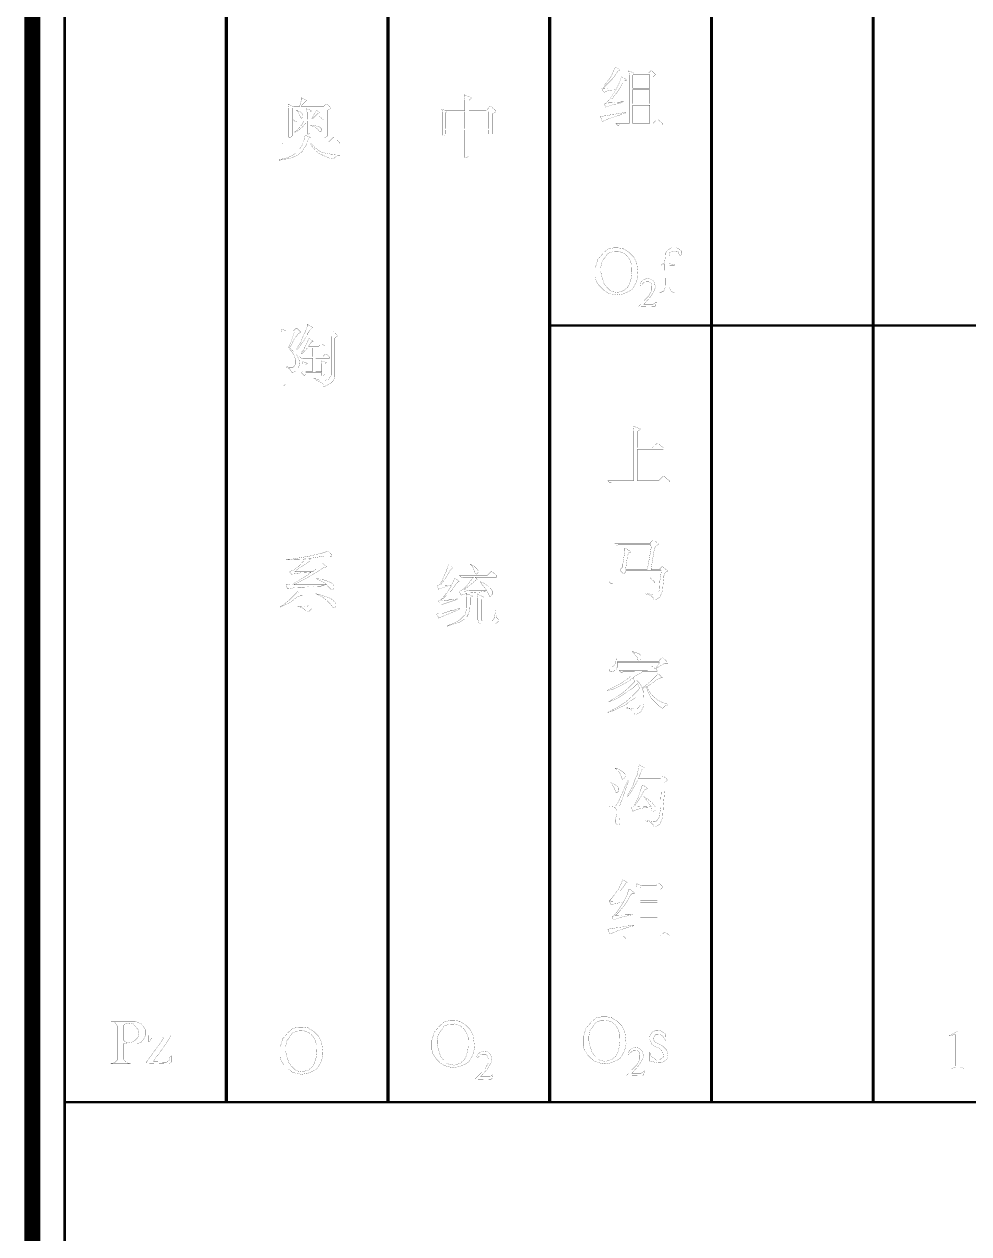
# Model space of a CAD drawing. Extents: x 94 to 452, y -72 to 1042.
# Drawn here: x 93.7 to 152.1, y 3 to 77.8 of the extents above; entities that cross this region are included whole.
import ezdxf

# ---------------------------------------------------------------- set-up
doc = ezdxf.new("R2010")
doc.units = 0
doc.header["$MEASUREMENT"] = 0
doc.layers.add('TREE_LAYER', color=7, linetype='Continuous')

msp = doc.modelspace()

# ---------------------------------------------------------------- linework, layer by layer
at = {"layer": 'TREE_LAYER'}
for points, const_width, elevation in [([(451.22612, 995.005583), (451.22612, 11.113007), (451.22612, 10.313007), (451.22612, -71.498816), (94.22612, -71.498816), (94.22612, -69.496695), (94.22612, 9.432416), (94.22612, 10.313007), (94.22612, 11.113007), (94.22612, 13.086307)], 1, 2891.008799), ([(96.22612, 13.086307), (96.22612, 11.113007), (96.22612, 10.313007), (96.22612, 9.432416), (96.22612, 9.432416), (96.22612, -69.496695), (96.22612, -69.498816), (449.22612, -69.498816), (449.22612, -69.498816), (449.22612, 10.313007), (449.22612, 11.113007), (449.22612, 995.005583)], 0.15, 2875.008799), ([(94.22612, 13.086307), (94.22612, 93.001716), (94.22612, 848.485862)], 1, 2891.008799), ([(96.22612, 848.485862), (96.22612, 93.001716), (96.22612, 93.001716), (96.22612, 13.086307)], 0.15, 2875.008799), ([(106.22612, 93.001716), (106.22612, 11.113007)], 0.2, 81.888709), ([(116.22612, 93.001716), (116.22612, 11.113007)], 0.2, 81.888709), ([(126.22612, 93.001716), (126.22612, 11.113007)], 0.2, 81.888709), ([(136.22612, 93.001716), (136.22612, 11.113007)], 0.2, 81.888709), ([(146.22612, 93.001716), (146.22612, 11.113007)], 0.2, 81.888709), ([(130.279321, 75.15511), (130.279321, 75.15511), (130.247949, 75.092365), (130.028341, 74.60609), (129.855792, 74.35511), (129.604812, 74.025698), (129.432263, 73.853149), (129.432263, 73.80609), (129.447949, 73.821776), (129.463635, 73.80609), (129.52638, 73.649227), (129.604812, 73.602169), (129.777361, 73.6806), (129.965596, 73.711973), (130.028341, 73.727659), (130.059713, 73.727659), (130.091086, 73.743345), (130.122459, 73.743345), (130.169517, 73.743345), (130.20089, 73.743345), (130.232263, 73.759031), (130.263635, 73.759031), (130.295008, 73.774718), (130.310694, 73.759031), (129.902851, 73.147267), (129.698929, 72.911973), (129.604812, 72.896286), (129.683243, 72.676678), (130.106772, 72.817855), (130.702851, 72.959031), (130.718537, 72.959031), (130.765596, 72.974718), (130.859713, 72.974718), (130.859713, 73.021776), (130.796968, 73.021776), (130.796968, 73.00609), (130.671478, 73.00609), (130.671478, 73.00609), (130.608733, 73.00609), (130.608733, 72.990404), (130.483243, 72.990404), (130.483243, 72.990404), (130.420498, 72.990404), (130.404812, 72.974718), (130.357753, 72.974718), (130.342066, 72.974718), (130.232263, 72.974718), (130.216576, 72.959031), (129.840106, 72.943345), (129.840106, 72.927659), (129.824419, 72.943345), (130.044027, 73.162953), (130.357753, 73.55511), (130.608733, 73.93158), (130.734223, 74.182561), (130.859713, 74.308051), (130.985204, 74.308051), (130.985204, 74.35511), (130.781282, 74.527659), (130.655792, 74.559031), (130.530302, 74.182561), (130.32638, 73.790404), (130.310694, 73.80609), (129.777361, 73.80609), (129.777361, 73.821776), (129.52638, 73.837463), (129.495008, 73.853149), (129.557753, 73.884522), (130.122459, 74.449227), (130.404812, 74.857071), (130.483243, 74.951188), (130.561674, 74.982561), (130.373439, 75.108051), (130.279321, 75.15511), (130.279321, 75.15511)], 0.01, 144), ([(131.110694, 74.935502), (131.110694, 74.935502), (131.110694, 74.919816), (131.157753, 74.668835), (131.157753, 71.688443), (131.142066, 71.672757), (130.310694, 71.672757), (130.436184, 71.547267), (130.483243, 71.547267), (130.530302, 71.594325), (133.196968, 71.594325), (133.196968, 71.672757), (132.914615, 71.923737), (132.867557, 71.923737), (132.616576, 71.688443), (132.616576, 71.688443), (132.616576, 74.559031), (132.742066, 74.684522), (132.742066, 74.73158), (132.538145, 74.935502), (132.491086, 74.935502), (132.318537, 74.778639), (131.440106, 74.778639), (131.110694, 74.935502), (131.110694, 74.935502)], 0.01, 144), ([(131.393047, 74.684522), (131.408733, 74.684522), (132.396968, 74.684522), (132.412655, 74.684522), (132.412655, 73.853149), (132.396968, 73.853149), (131.361674, 73.853149), (131.361674, 73.853149), (131.361674, 74.653149), (131.393047, 74.684522), (131.393047, 74.684522)], 0.01, 144), ([(120.945054, 73.448675), (120.929368, 73.448675), (120.929368, 73.370243), (120.976427, 73.119263), (120.976427, 72.491812), (120.976427, 72.476126), (119.752897, 72.476126), (119.564662, 72.570243), (119.548976, 72.570243), (119.548976, 72.554557), (119.596035, 72.366322), (119.596035, 70.938871), (119.690152, 70.938871), (119.752897, 70.970243), (119.799956, 71.017302), (119.799956, 71.268283), (119.815642, 71.268283), (120.976427, 71.268283), (120.976427, 71.268283), (120.976427, 69.558479), (121.023486, 69.558479), (121.164662, 69.605537), (121.227407, 69.63691), (121.227407, 71.268283), (121.227407, 71.268283), (122.43525, 71.268283), (122.43525, 71.268283), (122.43525, 71.017302), (122.686231, 71.017302), (122.686231, 72.272204), (122.890152, 72.397694), (122.905838, 72.397694), (122.905838, 72.444753), (122.748976, 72.58593), (122.576427, 72.727106), (122.529368, 72.727106), (122.30976, 72.476126), (121.227407, 72.476126), (121.227407, 72.491812), (121.227407, 73.103577), (121.38427, 73.229067), (121.399956, 73.229067), (121.399956, 73.276126), (121.148976, 73.354557), (121.133289, 73.354557), (120.945054, 73.448675), (120.945054, 73.448675)], 0.01, 143), ([(131.361674, 73.759031), (131.361674, 73.774718), (132.396968, 73.774718), (132.412655, 73.759031), (132.412655, 72.896286), (132.396968, 72.896286), (131.361674, 72.896286), (131.361674, 72.896286), (131.361674, 73.759031), (131.361674, 73.759031)], 0.01, 144), ([(110.891606, 73.254225), (110.87592, 73.254225), (110.87592, 73.144421), (110.75043, 72.705205), (110.373959, 72.705205), (110.044547, 72.877754), (110.091606, 72.595401), (110.091606, 70.822852), (110.185724, 70.822852), (110.248469, 70.854225), (110.295528, 70.901284), (110.295528, 72.579715), (110.342587, 72.626774), (112.303371, 72.626774), (112.303371, 72.611088), (112.303371, 70.822852), (112.35043, 70.822852), (112.47592, 70.869911), (112.507293, 70.901284), (112.507293, 72.501284), (112.664155, 72.611088), (112.679842, 72.626774), (112.679842, 72.658147), (112.428861, 72.877754), (112.381802, 72.877754), (112.22494, 72.705205), (110.844547, 72.705205), (110.844547, 72.705205), (110.844547, 72.720892), (110.922979, 72.830696), (111.142587, 73.050303), (111.221018, 73.081676), (110.891606, 73.254225), (110.891606, 73.254225)], 0.01, 142), ([(131.361674, 72.802169), (131.361674, 72.802169), (132.396968, 72.802169), (132.412655, 72.802169), (132.412655, 71.688443), (132.396968, 71.672757), (131.361674, 71.672757), (131.361674, 71.688443), (131.361674, 72.802169), (131.361674, 72.802169)], 0.01, 144), ([(111.189645, 72.579715), (111.173959, 72.579715), (111.173959, 72.564029), (111.221018, 72.375794), (111.221018, 71.920892), (111.205332, 71.905205), (110.373959, 71.905205), (110.499449, 71.779715), (110.546508, 71.779715), (110.593567, 71.826774), (111.00141, 71.826774), (111.00141, 71.826774), (110.922979, 71.622852), (110.593567, 71.246382), (110.421018, 71.120892), (110.468077, 71.120892), (110.671998, 71.230696), (110.954351, 71.481676), (111.173959, 71.732656), (111.173959, 71.826774), (111.205332, 71.826774), (111.221018, 71.826774), (111.221018, 70.995401), (111.299449, 70.995401), (111.377881, 71.073833), (111.377881, 71.826774), (111.393567, 71.826774), (112.22494, 71.826774), (112.22494, 71.905205), (112.021018, 72.077754), (111.973959, 72.077754), (111.80141, 71.905205), (111.393567, 71.905205), (111.377881, 71.920892), (111.377881, 72.375794), (111.503371, 72.454225), (111.315136, 72.532656), (111.189645, 72.579715), (111.189645, 72.579715)], 0.01, 142), ([(110.640626, 72.454225), (110.546508, 72.454225), (110.671998, 72.360107), (110.75043, 72.250303), (110.797489, 72.093441), (110.844547, 71.999323), (110.87592, 71.999323), (110.922979, 72.046382), (110.970038, 72.109127), (110.954351, 72.218931), (110.87592, 72.344421), (110.766116, 72.407166), (110.640626, 72.454225), (110.640626, 72.454225)], 0.01, 142), ([(111.770038, 72.501284), (111.754351, 72.501284), (111.754351, 72.407166), (111.566116, 72.077754), (111.503371, 71.952264), (111.55043, 71.952264), (111.895528, 72.297362), (111.973959, 72.328735), (111.973959, 72.375794), (111.958273, 72.375794), (111.848469, 72.454225), (111.770038, 72.501284), (111.770038, 72.501284)], 0.01, 142), ([(119.847015, 72.397694), (119.847015, 72.397694), (120.976427, 72.397694), (120.976427, 72.397694), (120.976427, 71.3624), (120.976427, 71.346714), (119.815642, 71.346714), (119.799956, 71.3624), (119.799956, 72.350635), (119.847015, 72.397694), (119.847015, 72.397694)], 0.01, 143), ([(121.227407, 72.397694), (121.227407, 72.397694), (122.43525, 72.397694), (122.43525, 72.397694), (122.43525, 71.3624), (122.43525, 71.346714), (121.227407, 71.346714), (121.227407, 71.3624), (121.227407, 72.397694), (121.227407, 72.397694)], 0.01, 143), ([(130.938145, 72.347267), (130.844027, 72.347267), (130.593047, 72.300208), (130.561674, 72.300208), (130.279321, 72.253149), (130.247949, 72.237463), (129.965596, 72.20609), (129.934223, 72.190404), (129.667557, 72.143345), (129.636184, 72.143345), (129.353831, 72.096286), (129.353831, 72.096286), (129.463635, 71.82962), (129.479321, 71.798247), (130.012655, 72.017855), (130.687164, 72.237463), (130.702851, 72.253149), (130.938145, 72.300208), (130.938145, 72.347267), (130.938145, 72.347267)], 0.01, 144), ([(111.456312, 71.575794), (111.42494, 71.575794), (111.42494, 71.528735), (111.628861, 71.497362), (111.879842, 71.324813), (112.005332, 71.152264), (112.052391, 71.152264), (112.130822, 71.246382), (112.130822, 71.324813), (112.005332, 71.450303), (111.738665, 71.528735), (111.456312, 71.575794), (111.456312, 71.575794)], 0.01, 142), ([(111.095528, 70.948343), (111.095528, 70.948343), (111.079842, 70.838539), (111.00141, 70.524813), (109.495528, 70.524813), (109.621018, 70.399323), (109.668077, 70.399323), (109.715136, 70.446382), (110.970038, 70.446382), (110.970038, 70.446382), (110.954351, 70.399323), (110.75043, 70.069911), (110.499449, 69.818931), (110.170038, 69.615009), (109.762194, 69.489519), (109.495528, 69.44246), (109.495528, 69.395401), (109.809253, 69.44246), (110.217096, 69.536578), (110.499449, 69.646382), (110.703371, 69.771872), (110.828861, 69.850303), (110.922979, 69.944421), (111.173959, 70.352264), (111.205332, 70.446382), (111.42494, 70.446382), (111.42494, 70.430696), (111.471998, 70.320892), (111.738665, 70.007166), (111.958273, 69.818931), (112.381802, 69.615009), (112.632783, 69.520892), (112.852391, 69.489519), (112.930822, 69.56795), (113.134743, 69.693441), (113.260234, 69.693441), (113.260234, 69.740499), (113.02494, 69.740499), (112.758273, 69.771872), (112.695528, 69.771872), (112.460234, 69.818931), (112.413175, 69.818931), (112.099449, 69.897362), (111.848469, 70.069911), (111.628861, 70.24246), (111.471998, 70.446382), (111.471998, 70.446382), (113.228861, 70.446382), (113.228861, 70.524813), (113.056312, 70.650303), (112.883763, 70.822852), (112.852391, 70.822852), (112.554351, 70.524813), (111.236704, 70.524813), (111.236704, 70.540499), (111.299449, 70.744421), (111.42494, 70.822852), (111.095528, 70.948343), (111.095528, 70.948343)], 0.01, 142), ([(130.790682, 63.927859), (130.445584, 63.974918), (130.178917, 63.974918), (129.818133, 63.896486), (129.567153, 63.676878), (129.206368, 63.269035), (129.049506, 62.767074), (129.049506, 62.15531), (129.096564, 61.920016), (129.2848, 61.637663), (129.551466, 61.370996), (129.786761, 61.198447), (130.037741, 61.120016), (130.351466, 61.05727), (130.743623, 61.120016), (131.104408, 61.276878), (131.324015, 61.418055), (131.465192, 61.637663), (131.590682, 61.872957), (131.669113, 62.202369), (131.6848, 62.296486), (131.669113, 62.500408), (131.606368, 63.033741), (131.418133, 63.410212), (131.120094, 63.708251), (130.75931, 63.927859), (130.790682, 63.927859)], 0.01, 160), ([(130.46127, 63.75531), (130.46127, 63.770996), (130.806368, 63.645506), (131.01029, 63.472957), (131.182839, 63.221976), (131.292643, 62.908251), (131.308329, 62.453349), (131.26127, 62.092565), (131.167153, 61.763153), (131.041663, 61.527859), (130.790682, 61.323937), (130.429898, 61.214133), (130.414212, 61.214133), (130.116172, 61.261192), (129.95931, 61.339623), (129.786761, 61.512172), (129.582839, 61.763153), (129.457349, 62.170996), (129.378917, 62.500408), (129.378917, 62.751388), (129.441663, 63.112172), (129.66127, 63.410212), (129.802447, 63.62982), (130.116172, 63.739623), (130.46127, 63.75531), (130.46127, 63.75531)], 0.01, 160), ([(134.187545, 63.927859), (134.030682, 63.990604), (133.764015, 63.990604), (133.669898, 63.927859), (133.497349, 63.818055), (133.387545, 63.661192), (133.371859, 63.410212), (133.3248, 63.033741), (133.309113, 63.018055), (133.120878, 62.939623), (133.120878, 62.908251), (133.340486, 62.923937), (133.371859, 61.512172), (133.277741, 61.308251), (133.026761, 61.182761), (133.952251, 61.182761), (133.748329, 61.276878), (133.622839, 61.527859), (133.622839, 62.892565), (133.669898, 62.908251), (133.952251, 62.908251), (133.952251, 62.939623), (133.654212, 62.986682), (133.622839, 63.033741), (133.622839, 63.45727), (133.654212, 63.692565), (133.905192, 63.786682), (134.171859, 63.723937), (134.25029, 63.488643), (134.328721, 63.488643), (134.344408, 63.551388), (134.37578, 63.645506), (134.37578, 63.770996), (134.187545, 63.927859), (134.187545, 63.927859)], 0.01, 160), ([(132.465192, 62.037663), (132.240878, 62.078447), (132.026761, 62.007074), (131.884015, 61.874525), (131.802447, 61.721584), (131.802447, 61.609427), (132.108329, 61.884721), (132.353035, 61.894918), (132.485584, 61.803153), (132.536564, 61.609427), (132.536564, 61.354525), (132.363231, 61.018055), (131.720878, 60.35531), (132.699702, 60.324721), (132.78127, 60.40629), (132.811859, 60.630604), (132.628329, 60.487859), (132.108329, 60.487859), (132.047153, 60.487859), (132.485584, 60.97727), (132.699702, 61.354525), (132.73029, 61.44629), (132.760878, 61.538055), (132.760878, 61.558447), (132.740486, 61.640016), (132.709898, 61.772565), (132.699702, 61.813349), (132.628329, 61.925506), (132.618133, 61.935702), (132.465192, 62.037663), (132.465192, 62.037663)], 0.01, 160), ([(111.221018, 59.254225), (111.221018, 59.254225), (111.221018, 59.113048), (111.095528, 58.752264), (111.00141, 58.579715), (110.844547, 58.156186), (110.75043, 57.999323), (110.593567, 57.795401), (110.546508, 57.654225), (110.593567, 57.654225), (110.609253, 57.669911), (111.00141, 58.203245), (111.095528, 58.375794), (111.173959, 58.501284), (112.711214, 58.501284), (112.7269, 58.485597), (112.7269, 56.11697), (112.679842, 56.022852), (112.538665, 55.850303), (112.507293, 55.818931), (112.491606, 55.818931), (112.47592, 55.818931), (112.319057, 55.771872), (112.036704, 55.771872), (111.770038, 55.86599), (111.628861, 55.86599), (111.628861, 55.818931), (111.722979, 55.818931), (112.130822, 55.615009), (112.22494, 55.489519), (112.22494, 55.395401), (112.303371, 55.395401), (112.679842, 55.599323), (112.821018, 55.740499), (112.883763, 55.850303), (112.899449, 55.913048), (112.930822, 55.99148), (112.930822, 56.007166), (112.930822, 58.375794), (113.009253, 58.454225), (113.134743, 58.501284), (113.134743, 58.532656), (112.852391, 58.783637), (112.805332, 58.783637), (112.60141, 58.579715), (111.221018, 58.579715), (111.221018, 58.595401), (111.299449, 58.752264), (111.471998, 59.003245), (111.55043, 59.034617), (111.55043, 59.081676), (111.503371, 59.081676), (111.487685, 59.097362), (111.221018, 59.254225), (111.221018, 59.254225)], 0.01, 142), ([(126.22612, 59.169293), (193.895842, 59.169293), (193.895842, 59.169293), (198.665094, 59.169293), (198.665094, 59.169293), (203.318395, 59.169293), (203.318395, 59.169293), (449.22612, 59.167487)], 0.15, 323), ([(110.593567, 59.003245), (110.546508, 59.003245), (110.373959, 58.830696), (109.919057, 58.830696), (109.621018, 58.956186), (109.668077, 58.752264), (109.668077, 55.44246), (109.762194, 55.44246), (109.82494, 55.473833), (109.871998, 55.520892), (109.871998, 58.736578), (109.887685, 58.752264), (110.421018, 58.752264), (110.421018, 58.736578), (110.217096, 58.124813), (110.044547, 57.779715), (110.264155, 57.575794), (110.421018, 57.340499), (110.499449, 57.073833), (110.499449, 56.775794), (110.421018, 56.650303), (110.342587, 56.571872), (110.122979, 56.571872), (109.981802, 56.618931), (109.966116, 56.618931), (109.966116, 56.571872), (110.091606, 56.524813), (110.170038, 56.446382), (110.295528, 56.24246), (110.295528, 56.24246), (110.342587, 56.24246), (110.499449, 56.352264), (110.671998, 56.524813), (110.75043, 56.775794), (110.75043, 56.807166), (110.75043, 56.838539), (110.719057, 57.073833), (110.546508, 57.403245), (110.389645, 57.560107), (110.122979, 57.795401), (110.122979, 57.826774), (110.248469, 57.952264), (110.421018, 58.328735), (110.671998, 58.658147), (110.844547, 58.752264), (110.593567, 59.003245), (110.593567, 59.003245)], 0.01, 142), ([(111.346508, 58.375794), (111.346508, 58.375794), (111.299449, 58.281676), (111.00141, 57.654225), (110.87592, 57.528735), (110.844547, 57.403245), (110.87592, 57.403245), (111.079842, 57.607166), (111.236704, 57.779715), (111.55043, 57.779715), (111.55043, 57.779715), (111.55043, 57.246382), (111.55043, 57.246382), (110.75043, 57.246382), (110.87592, 57.120892), (110.922979, 57.120892), (110.970038, 57.152264), (111.55043, 57.152264), (111.55043, 57.152264), (111.55043, 56.320892), (111.55043, 56.320892), (111.142587, 56.320892), (111.1269, 56.320892), (111.1269, 56.744421), (111.252391, 56.822852), (111.064155, 56.901284), (111.048469, 56.901284), (110.922979, 56.948343), (110.970038, 56.744421), (110.970038, 56.36795), (110.922979, 56.320892), (110.87592, 56.24246), (111.048469, 56.069911), (111.1269, 56.148343), (111.1269, 56.226774), (111.142587, 56.24246), (112.130822, 56.24246), (112.130822, 56.226774), (112.130822, 56.069911), (112.22494, 56.069911), (112.303371, 56.148343), (112.303371, 56.775794), (112.428861, 56.869911), (112.22494, 56.948343), (112.209253, 56.948343), (112.099449, 56.995401), (112.130822, 56.79148), (112.130822, 56.320892), (112.130822, 56.320892), (111.770038, 56.320892), (111.754351, 56.320892), (111.754351, 57.152264), (111.770038, 57.152264), (112.60141, 57.152264), (112.60141, 57.246382), (112.397489, 57.403245), (112.35043, 57.403245), (112.177881, 57.246382), (111.770038, 57.246382), (111.754351, 57.246382), (111.754351, 57.779715), (111.770038, 57.779715), (112.35043, 57.779715), (112.35043, 57.873833), (112.146508, 58.030696), (112.099449, 58.030696), (111.9269, 57.873833), (111.315136, 57.873833), (111.299449, 57.873833), (111.315136, 57.889519), (111.471998, 58.124813), (111.55043, 58.203245), (111.597489, 58.203245), (111.346508, 58.375794), (111.346508, 58.375794)], 0.01, 142), ([(131.371957, 52.949147), (131.371957, 52.949147), (131.371957, 52.886401), (131.403329, 52.635421), (131.403329, 49.560911), (131.403329, 49.560911), (129.819016, 49.560911), (129.944506, 49.435421), (129.991565, 49.435421), (130.022937, 49.48248), (133.63078, 49.48248), (133.63078, 49.560911), (133.458231, 49.686401), (133.285682, 49.85895), (133.25431, 49.85895), (132.956271, 49.560911), (131.669996, 49.560911), (131.65431, 49.560911), (131.65431, 51.521696), (131.669996, 51.521696), (133.25431, 51.521696), (133.25431, 51.615813), (133.081761, 51.741303), (132.909212, 51.898166), (132.877839, 51.898166), (132.5798, 51.615813), (131.669996, 51.615813), (131.65431, 51.615813), (131.65431, 52.619735), (131.811173, 52.729539), (131.826859, 52.745225), (131.826859, 52.776598), (131.591565, 52.870715), (131.575878, 52.870715), (131.371957, 52.949147), (131.371957, 52.949147)], 0.01, 144), ([(132.673918, 45.902088), (132.626859, 45.902088), (132.45431, 45.745225), (132.45431, 45.713852), (132.45431, 45.698166), (130.242545, 45.698166), (130.368035, 45.572676), (130.399408, 45.572676), (130.446467, 45.619735), (132.469996, 45.619735), (132.469996, 45.604049), (132.501369, 45.431499), (132.45431, 45.180519), (132.45431, 45.149147), (132.281761, 44.176598), (132.281761, 44.145225), (132.250388, 44.066794), (130.917055, 44.066794), (130.917055, 44.08248), (131.011173, 44.75699), (131.026859, 44.913852), (131.120976, 45.102088), (131.120976, 45.117774), (131.246467, 45.149147), (131.246467, 45.196205), (131.120976, 45.243264), (130.917055, 45.400127), (130.869996, 45.400127), (130.869996, 45.227578), (130.744506, 44.396205), (130.744506, 44.239343), (130.571957, 44.066794), (130.571957, 44.019735), (130.775878, 43.815813), (130.822937, 43.815813), (130.948427, 43.941303), (130.932741, 43.972676), (130.932741, 43.988362), (133.113133, 43.988362), (133.12882, 43.972676), (133.034702, 43.345225), (133.003329, 42.811892), (132.956271, 42.686401), (132.783722, 42.513852), (132.611173, 42.513852), (132.438624, 42.560911), (132.391565, 42.560911), (132.156271, 42.60797), (132.156271, 42.560911), (132.375878, 42.513852), (132.501369, 42.435421), (132.626859, 42.309931), (132.658231, 42.184441), (132.752349, 42.184441), (133.034702, 42.35699), (133.160192, 42.639343), (133.207251, 42.764833), (133.207251, 42.796205), (133.238624, 43.204049), (133.285682, 43.643264), (133.285682, 43.690323), (133.3798, 43.894245), (133.3798, 43.909931), (133.50529, 43.941303), (133.50529, 43.988362), (133.207251, 44.239343), (133.160192, 44.239343), (133.034702, 44.113852), (133.066074, 44.066794), (133.066074, 44.066794), (132.501369, 44.066794), (132.501369, 44.066794), (132.501369, 44.160911), (132.70529, 45.400127), (132.799408, 45.541303), (132.956271, 45.619735), (132.956271, 45.651107), (132.673918, 45.902088), (132.673918, 45.902088)], 0.01, 144), ([(112.507293, 45.207166), (112.146508, 45.081676), (112.115136, 45.081676), (111.283763, 44.877754), (111.236704, 44.877754), (110.248469, 44.705205), (110.170038, 44.705205), (110.170038, 44.705205), (110.091606, 44.689519), (109.871998, 44.658147), (109.840626, 44.658147), (110.468077, 44.689519), (110.468077, 44.689519), (110.609253, 44.689519), (110.609253, 44.689519), (110.75043, 44.689519), (110.75043, 44.705205), (110.891606, 44.705205), (110.891606, 44.705205), (110.970038, 44.705205), (111.111214, 44.736578), (111.1269, 44.736578), (110.703371, 44.26599), (110.389645, 44.030696), (110.122979, 43.952264), (110.248469, 43.779715), (110.640626, 43.826774), (110.828861, 43.873833), (110.907293, 43.873833), (110.907293, 43.873833), (111.42494, 43.905205), (111.42494, 43.905205), (111.456312, 43.905205), (111.205332, 43.701284), (110.922979, 43.528735), (110.797489, 43.450303), (110.3269, 43.16795), (110.295528, 43.152264), (110.264155, 43.152264), (110.248469, 43.152264), (110.170038, 43.152264), (109.966116, 43.120892), (109.919057, 43.120892), (109.919057, 43.105205), (109.997489, 42.901284), (110.044547, 42.869911), (110.452391, 42.948343), (110.530822, 42.948343), (110.546508, 42.948343), (110.860234, 42.964029), (110.860234, 42.979715), (110.938665, 42.979715), (110.938665, 42.979715), (111.017096, 42.979715), (111.017096, 42.979715), (111.268077, 42.995401), (111.268077, 42.995401), (111.299449, 42.995401), (111.299449, 41.86599), (111.221018, 41.771872), (111.048469, 41.771872), (111.032783, 41.787558), (110.813175, 41.803245), (110.813175, 41.803245), (110.593567, 41.818931), (110.593567, 41.771872), (110.844547, 41.740499), (111.048469, 41.615009), (111.1269, 41.520892), (111.1269, 41.44246), (111.221018, 41.44246), (111.346508, 41.489519), (111.503371, 41.646382), (111.503371, 43.011088), (111.519057, 43.011088), (111.597489, 43.011088), (111.597489, 43.026774), (111.67592, 43.026774), (111.67592, 43.026774), (111.754351, 43.026774), (111.770038, 43.026774), (111.848469, 43.026774), (111.848469, 43.04246), (111.9269, 43.04246), (111.9269, 43.04246), (112.005332, 43.04246), (112.021018, 43.04246), (112.099449, 43.04246), (112.099449, 43.058147), (112.47592, 43.073833), (112.7269, 42.822852), (112.805332, 42.822852), (112.883763, 42.901284), (112.883763, 43.073833), (112.7269, 43.246382), (112.444547, 43.371872), (112.428861, 43.371872), (112.193567, 43.450303), (112.083763, 43.46599), (112.052391, 43.481676), (111.989645, 43.481676), (111.785724, 43.528735), (111.754351, 43.528735), (112.099449, 43.340499), (112.146508, 43.324813), (112.35043, 43.199323), (112.428861, 43.120892), (112.413175, 43.120892), (110.389645, 43.120892), (110.389645, 43.120892), (111.252391, 43.575794), (111.911214, 43.96795), (112.22494, 44.171872), (112.240626, 44.171872), (112.319057, 44.203245), (112.428861, 44.250303), (112.177881, 44.454225), (112.130822, 44.454225), (111.785724, 44.109127), (111.597489, 43.952264), (110.468077, 43.952264), (110.468077, 43.952264), (110.671998, 44.124813), (111.42494, 44.611088), (111.42494, 44.626774), (111.42494, 44.658147), (111.315136, 44.752264), (111.315136, 44.752264), (111.315136, 44.76795), (111.566116, 44.783637), (112.287685, 44.909127), (112.60141, 44.909127), (112.758273, 44.877754), (112.7269, 45.003245), (112.507293, 45.207166), (112.507293, 45.207166)], 0.01, 142), ([(119.972505, 44.401616), (119.799956, 43.899655), (119.721525, 43.742792), (119.517603, 43.272204), (119.376427, 43.099655), (119.266623, 43.068283), (119.345054, 42.848675), (120.097995, 43.099655), (119.611721, 43.068283), (119.533289, 43.068283), (119.470544, 43.068283), (119.470544, 43.068283), (119.517603, 43.193773), (119.721525, 43.429067), (120.097995, 44.072204), (120.223486, 44.150635), (120.223486, 44.197694), (120.097995, 44.276126), (119.972505, 44.401616), (119.972505, 44.401616)], 0.01, 143), ([(121.321525, 44.401616), (121.305838, 44.401616), (121.399956, 44.307498), (121.50976, 44.134949), (121.525446, 44.08789), (121.556819, 43.946714), (121.650936, 43.774165), (121.682309, 43.774165), (121.807799, 43.899655), (121.807799, 43.978086), (121.807799, 43.993773), (121.729368, 44.103577), (121.556819, 44.276126), (121.321525, 44.401616), (121.321525, 44.401616)], 0.01, 143), ([(120.348976, 43.523184), (120.348976, 43.523184), (120.317603, 43.460439), (120.097995, 42.974165), (119.925446, 42.723184), (119.674466, 42.393773), (119.517603, 42.221224), (119.517603, 42.189851), (119.627407, 42.268283), (120.192113, 42.817302), (120.474466, 43.225145), (120.568584, 43.319263), (120.647015, 43.350635), (120.443093, 43.476126), (120.348976, 43.523184), (120.348976, 43.523184)], 0.01, 143), ([(122.654858, 43.946714), (122.607799, 43.946714), (122.356819, 43.695733), (120.647015, 43.695733), (120.772505, 43.570243), (120.803878, 43.570243), (120.850936, 43.601616), (121.50976, 43.601616), (121.50976, 43.601616), (121.054858, 43.021224), (120.882309, 42.848675), (120.647015, 42.723184), (120.725446, 42.472204), (120.819564, 42.519263), (121.133289, 42.597694), (121.180348, 42.597694), (121.196035, 42.613381), (121.337211, 42.613381), (121.352897, 42.629067), (121.399956, 42.629067), (121.399956, 42.629067), (121.447015, 42.629067), (121.447015, 42.629067), (121.556819, 42.644753), (121.556819, 42.644753), (121.603878, 42.644753), (121.603878, 42.644753), (121.713682, 42.660439), (121.76074, 42.660439), (121.823486, 42.660439), (121.933289, 42.676126), (121.980348, 42.676126), (121.980348, 42.691812), (122.341133, 42.723184), (122.356819, 42.707498), (122.450936, 42.550635), (122.482309, 42.440832), (122.529368, 42.393773), (122.56074, 42.393773), (122.686231, 42.550635), (122.686231, 42.723184), (122.607799, 42.848675), (122.466623, 43.005537), (122.278387, 43.146714), (122.074466, 43.272204), (122.011721, 43.28789), (121.917603, 43.319263), (121.901917, 43.319263), (122.05878, 43.115341), (122.278387, 42.848675), (122.325446, 42.770243), (122.30976, 42.770243), (121.227407, 42.770243), (121.227407, 42.770243), (121.148976, 42.754557), (120.929368, 42.723184), (120.897995, 42.723184), (120.897995, 42.738871), (120.897995, 42.770243), (121.243093, 43.068283), (121.588191, 43.350635), (121.682309, 43.444753), (121.776427, 43.444753), (121.603878, 43.601616), (121.619564, 43.601616), (122.937211, 43.601616), (122.937211, 43.695733), (122.654858, 43.946714), (122.654858, 43.946714)], 0.01, 143), ([(132.422937, 43.564833), (132.375878, 43.564833), (132.124898, 43.313852), (129.897447, 43.313852), (130.022937, 43.188362), (130.069996, 43.188362), (130.117055, 43.235421), (132.70529, 43.235421), (132.70529, 43.313852), (132.422937, 43.564833), (132.422937, 43.564833)], 0.01, 144), ([(110.593567, 42.697362), (110.593567, 42.697362), (110.593567, 42.650303), (110.154351, 42.211088), (109.871998, 41.975794), (109.746508, 41.897362), (109.542587, 41.740499), (110.028861, 41.960107), (110.3269, 42.148343), (110.593567, 42.36795), (110.797489, 42.446382), (110.922979, 42.446382), (110.922979, 42.493441), (110.87592, 42.493441), (110.719057, 42.650303), (110.593567, 42.697362), (110.593567, 42.697362)], 0.01, 142), ([(111.785724, 42.571872), (111.754351, 42.571872), (112.177881, 42.36795), (112.47592, 42.11697), (112.617096, 41.975794), (112.852391, 41.693441), (112.930822, 41.693441), (112.946508, 41.709127), (113.009253, 41.818931), (113.009253, 41.944421), (112.930822, 42.069911), (112.679842, 42.273833), (112.617096, 42.305205), (112.366116, 42.399323), (112.240626, 42.430696), (111.973959, 42.524813), (111.9269, 42.540499), (111.785724, 42.571872), (111.785724, 42.571872)], 0.01, 142), ([(120.552897, 42.268283), (120.16074, 42.189851), (119.972505, 42.189851), (119.972505, 42.174165), (119.831329, 42.174165), (119.831329, 42.158479), (119.78427, 42.158479), (119.643093, 42.142792), (119.596035, 42.142792), (119.470544, 42.189851), (119.423486, 42.142792), (119.345054, 42.142792), (119.345054, 42.142792), (119.392113, 42.017302), (119.517603, 41.891812), (120.505838, 42.221224), (120.552897, 42.221224), (120.552897, 42.268283), (120.552897, 42.268283)], 0.01, 143), ([(121.070544, 42.566322), (121.054858, 42.566322), (121.054858, 42.534949), (121.101917, 42.331028), (121.101917, 41.719263), (121.023486, 41.374165), (121.023486, 41.342792), (120.929368, 41.217302), (120.70976, 40.997694), (120.474466, 40.840832), (120.223486, 40.715341), (119.847015, 40.589851), (119.847015, 40.558479), (119.894074, 40.558479), (120.380348, 40.715341), (120.490152, 40.7624), (120.70976, 40.840832), (120.976427, 41.013381), (121.101917, 41.138871), (121.180348, 41.295733), (121.274466, 41.546714), (121.290152, 41.750635), (121.290152, 41.766322), (121.290152, 41.813381), (121.290152, 41.813381), (121.305838, 41.907498), (121.305838, 41.970243), (121.305838, 42.315341), (121.431329, 42.393773), (121.431329, 42.393773), (121.431329, 42.440832), (121.070544, 42.566322), (121.070544, 42.566322)], 0.01, 143), ([(121.729368, 42.566322), (121.729368, 42.566322), (121.729368, 42.534949), (121.776427, 42.283969), (121.776427, 40.966322), (121.854858, 40.7624), (121.964662, 40.715341), (122.85878, 40.715341), (122.874466, 40.731028), (122.98427, 40.793773), (123.062701, 40.88789), (123.062701, 40.966322), (122.937211, 41.091812), (122.905838, 41.217302), (122.905838, 41.515341), (122.85878, 41.515341), (122.85878, 41.421224), (122.811721, 41.138871), (122.811721, 41.091812), (122.733289, 40.966322), (122.654858, 40.88789), (122.05878, 40.88789), (121.980348, 40.966322), (121.980348, 42.221224), (122.105838, 42.346714), (122.105838, 42.393773), (121.901917, 42.472204), (121.729368, 42.566322), (121.729368, 42.566322)], 0.01, 143), ([(120.678387, 41.68789), (120.192113, 41.515341), (120.082309, 41.515341), (119.564662, 41.342792), (119.376427, 41.342792), (119.219564, 41.31142), (119.297995, 41.217302), (119.345054, 41.076126), (119.345054, 41.060439), (119.627407, 41.18593), (119.847015, 41.264361), (120.631329, 41.609459), (120.678387, 41.640832), (120.678387, 41.68789), (120.678387, 41.68789)], 0.01, 143), ([(131.340584, 38.996205), (131.324898, 38.996205), (131.466074, 38.855029), (131.622937, 38.651107), (131.65431, 38.494245), (131.701369, 38.447186), (131.7798, 38.447186), (131.873918, 38.572676), (131.873918, 38.745225), (131.732741, 38.870715), (131.497447, 38.949147), (131.434702, 38.964833), (131.340584, 38.996205), (131.340584, 38.996205)], 0.01, 144), ([(133.207251, 38.619735), (133.160192, 38.619735), (133.003329, 38.447186), (132.987643, 38.400127), (130.383722, 38.400127), (130.383722, 38.431499), (130.368035, 38.572676), (130.320976, 38.572676), (130.320976, 38.400127), (130.242545, 38.149147), (130.069996, 38.023656), (129.944506, 37.898166), (129.944506, 37.772676), (129.991565, 37.741303), (130.069996, 37.741303), (130.1798, 37.772676), (130.336663, 37.913852), (130.399408, 38.023656), (130.399408, 38.274637), (130.399408, 38.306009), (130.399408, 38.321696), (132.987643, 38.321696), (133.003329, 38.274637), (132.83078, 38.039343), (132.783722, 37.945225), (132.783722, 37.945225), (132.83078, 37.945225), (133.003329, 38.070715), (133.332741, 38.274637), (133.536663, 38.274637), (133.536663, 38.321696), (133.207251, 38.619735), (133.207251, 38.619735)], 0.01, 144), ([(132.5798, 38.070715), (132.532741, 38.070715), (132.281761, 37.819735), (130.524898, 37.819735), (130.650388, 37.694245), (130.697447, 37.694245), (130.744506, 37.741303), (131.481761, 37.741303), (131.481761, 37.725617), (131.215094, 37.45895), (130.932741, 37.223656), (130.571957, 36.988362), (129.819016, 36.611892), (129.819016, 36.564833), (130.211173, 36.690323), (130.775878, 36.972676), (131.152349, 37.192284), (131.371957, 37.364833), (131.450388, 37.223656), (131.497447, 37.145225), (131.136663, 36.784441), (130.775878, 36.470715), (129.897447, 35.890323), (130.164114, 35.984441), (130.477839, 36.141303), (131.356271, 36.721696), (131.65431, 37.019735), (131.669996, 36.988362), (131.7798, 36.737382), (131.701369, 36.611892), (131.371957, 36.28248), (130.932741, 35.890323), (130.446467, 35.560911), (129.819016, 35.231499), (130.038624, 35.278558), (130.948427, 35.717774), (131.042545, 35.811892), (131.52882, 36.141303), (131.826859, 36.439343), (131.826859, 36.423656), (131.826859, 35.686401), (131.748427, 35.560911), (131.622937, 35.435421), (131.434702, 35.435421), (131.293525, 35.466794), (131.215094, 35.48248), (131.011173, 35.513852), (130.995486, 35.513852), (130.995486, 35.48248), (131.199408, 35.435421), (131.324898, 35.35699), (131.450388, 35.231499), (131.497447, 35.106009), (131.575878, 35.106009), (131.858231, 35.262872), (131.999408, 35.545225), (132.015094, 35.655029), (132.03078, 35.749147), (132.03078, 36.141303), (131.999408, 36.564833), (131.952349, 36.706009), (132.187643, 36.815813), (132.203329, 36.800127), (132.281761, 36.53346), (132.501369, 36.109931), (132.971957, 35.639343), (133.207251, 35.48248), (133.332741, 35.60797), (133.50529, 35.686401), (133.662153, 35.686401), (133.662153, 35.73346), (133.536663, 35.73346), (133.50529, 35.73346), (133.160192, 35.85895), (132.909212, 35.984441), (132.658231, 36.188362), (132.422937, 36.455029), (132.234702, 36.831499), (132.250388, 36.847186), (132.313133, 36.862872), (132.611173, 37.066794), (132.877839, 37.270715), (133.081761, 37.364833), (133.207251, 37.364833), (133.207251, 37.396205), (133.160192, 37.396205), (133.003329, 37.568754), (132.877839, 37.615813), (132.877839, 37.568754), (132.438624, 37.129539), (132.156271, 36.894245), (132.03078, 36.815813), (131.936663, 36.737382), (131.936663, 36.753068), (131.90529, 36.831499), (131.795486, 37.019735), (131.403329, 37.396205), (131.669996, 37.568754), (131.952349, 37.741303), (132.877839, 37.741303), (132.877839, 37.819735), (132.5798, 38.070715), (132.5798, 38.070715)], 0.01, 144), ([(130.368035, 31.776598), (130.273918, 31.776598), (130.493525, 31.572676), (130.619016, 31.368754), (130.666074, 31.180519), (130.744506, 31.070715), (130.775878, 31.070715), (130.869996, 31.196205), (130.901369, 31.306009), (130.901369, 31.400127), (130.72882, 31.572676), (130.368035, 31.776598), (130.368035, 31.776598)], 0.01, 144), ([(131.748427, 31.996205), (131.748427, 31.996205), (131.748427, 31.93346), (131.622937, 31.321696), (131.52882, 31.164833), (131.371957, 30.694245), (131.058231, 30.129539), (131.026859, 30.066794), (131.026859, 30.019735), (131.120976, 30.113852), (131.324898, 30.427578), (131.575878, 30.851107), (131.65431, 31.023656), (133.113133, 31.023656), (133.12882, 31.023656), (133.12882, 30.427578), (133.081761, 29.706009), (133.081761, 29.345225), (133.003329, 28.764833), (132.909212, 28.60797), (132.783722, 28.48248), (132.611173, 28.48248), (132.438624, 28.513852), (132.391565, 28.513852), (132.156271, 28.560911), (132.156271, 28.513852), (132.375878, 28.48248), (132.501369, 28.388362), (132.626859, 28.262872), (132.658231, 28.137382), (132.752349, 28.137382), (133.034702, 28.309931), (133.160192, 28.592284), (133.207251, 28.717774), (133.25431, 29.502088), (133.332741, 30.411892), (133.332741, 30.898166), (133.489604, 31.023656), (133.50529, 31.023656), (133.50529, 31.070715), (133.25431, 31.274637), (133.207251, 31.274637), (133.034702, 31.117774), (131.701369, 31.117774), (131.701369, 31.13346), (131.7798, 31.306009), (131.873918, 31.572676), (131.952349, 31.729539), (131.952349, 31.745225), (132.077839, 31.745225), (132.077839, 31.792284), (131.748427, 31.996205), (131.748427, 31.996205)], 0.01, 144), ([(129.960192, 30.898166), (129.897447, 30.898166), (129.944506, 30.898166), (130.069996, 30.772676), (130.226859, 30.537382), (130.320976, 30.270715), (130.399408, 30.270715), (130.446467, 30.317774), (130.493525, 30.427578), (130.493525, 30.521696), (130.415094, 30.647186), (130.242545, 30.772676), (129.960192, 30.898166), (129.960192, 30.898166)], 0.01, 144), ([(131.120976, 31.023656), (131.073918, 31.023656), (131.058231, 30.992284), (130.869996, 30.615813), (130.697447, 30.192284), (130.619016, 30.035421), (130.446467, 29.643264), (130.368035, 29.517774), (130.273918, 29.439343), (129.944506, 29.439343), (129.944506, 29.392284), (130.069996, 29.392284), (130.242545, 29.360911), (130.320976, 29.266794), (130.368035, 29.15699), (130.368035, 28.968754), (130.320976, 28.749147), (130.320976, 28.717774), (130.273918, 28.60797), (130.273918, 28.435421), (130.320976, 28.35699), (130.446467, 28.262872), (130.524898, 28.262872), (130.571957, 28.388362), (130.571957, 28.576598), (130.524898, 28.717774), (130.524898, 29.439343), (130.571957, 29.517774), (130.775878, 30.035421), (130.948427, 30.584441), (131.073918, 30.88248), (131.120976, 31.023656), (131.120976, 31.023656)], 0.01, 144), ([(131.952349, 30.741303), (131.952349, 30.725617), (131.701369, 29.988362), (131.419016, 29.40797), (131.403329, 29.392284), (131.246467, 29.392284), (131.356271, 29.141303), (131.371957, 29.109931), (131.65431, 29.235421), (132.187643, 29.360911), (132.234702, 29.360911), (132.485682, 29.392284), (132.501369, 29.376598), (132.532741, 29.188362), (132.626859, 29.109931), (132.658231, 29.109931), (132.752349, 29.188362), (132.752349, 29.392284), (132.736663, 29.40797), (132.595486, 29.596205), (132.469996, 29.706009), (132.124898, 29.988362), (132.046467, 30.019735), (132.03078, 30.019735), (132.250388, 29.768754), (132.469996, 29.439343), (132.391565, 29.439343), (131.717055, 29.40797), (131.607251, 29.392284), (131.497447, 29.392284), (131.497447, 29.40797), (131.52882, 29.517774), (131.65431, 29.690323), (131.858231, 30.004049), (132.077839, 30.427578), (132.093525, 30.443264), (132.250388, 30.490323), (132.250388, 30.521696), (132.219016, 30.553068), (132.046467, 30.694245), (131.952349, 30.741303), (131.952349, 30.741303)], 0.01, 144), ([(130.744506, 24.870715), (130.744506, 24.870715), (130.713133, 24.80797), (130.493525, 24.321696), (130.320976, 24.070715), (130.069996, 23.741303), (129.897447, 23.568754), (129.897447, 23.521696), (129.913133, 23.537382), (129.92882, 23.521696), (129.991565, 23.364833), (130.069996, 23.317774), (130.242545, 23.396205), (130.43078, 23.427578), (130.493525, 23.443264), (130.524898, 23.443264), (130.556271, 23.45895), (130.587643, 23.45895), (130.634702, 23.45895), (130.666074, 23.45895), (130.697447, 23.474637), (130.72882, 23.474637), (130.760192, 23.490323), (130.775878, 23.474637), (130.368035, 22.862872), (130.164114, 22.627578), (130.069996, 22.611892), (130.148427, 22.392284), (130.571957, 22.53346), (131.168035, 22.674637), (131.183722, 22.674637), (131.23078, 22.690323), (131.324898, 22.690323), (131.324898, 22.737382), (131.262153, 22.737382), (131.262153, 22.721696), (131.136663, 22.721696), (131.136663, 22.721696), (131.073918, 22.721696), (131.073918, 22.706009), (130.948427, 22.706009), (130.948427, 22.706009), (130.885682, 22.706009), (130.869996, 22.690323), (130.822937, 22.690323), (130.807251, 22.690323), (130.697447, 22.690323), (130.681761, 22.674637), (130.30529, 22.65895), (130.30529, 22.643264), (130.289604, 22.65895), (130.509212, 22.878558), (130.822937, 23.270715), (131.073918, 23.647186), (131.199408, 23.898166), (131.324898, 24.023656), (131.450388, 24.023656), (131.450388, 24.070715), (131.246467, 24.243264), (131.120976, 24.274637), (130.995486, 23.898166), (130.791565, 23.506009), (130.775878, 23.521696), (130.242545, 23.521696), (130.242545, 23.537382), (129.991565, 23.553068), (129.960192, 23.568754), (130.022937, 23.600127), (130.587643, 24.164833), (130.869996, 24.572676), (130.948427, 24.666794), (131.026859, 24.698166), (130.838624, 24.823656), (130.744506, 24.870715), (130.744506, 24.870715)], 0.01, 144), ([(131.575878, 24.651107), (131.575878, 24.651107), (131.575878, 24.635421), (131.622937, 24.384441), (131.622937, 21.404049), (131.607251, 21.388362), (130.775878, 21.388362), (130.901369, 21.262872), (130.948427, 21.262872), (130.995486, 21.309931), (133.662153, 21.309931), (133.662153, 21.388362), (133.3798, 21.639343), (133.332741, 21.639343), (133.081761, 21.404049), (133.081761, 21.404049), (133.081761, 24.274637), (133.207251, 24.400127), (133.207251, 24.447186), (133.003329, 24.651107), (132.956271, 24.651107), (132.783722, 24.494245), (131.90529, 24.494245), (131.575878, 24.651107), (131.575878, 24.651107)], 0.01, 144), ([(131.858231, 24.400127), (131.873918, 24.400127), (132.862153, 24.400127), (132.877839, 24.400127), (132.877839, 23.568754), (132.862153, 23.568754), (131.826859, 23.568754), (131.826859, 23.568754), (131.826859, 24.368754), (131.858231, 24.400127), (131.858231, 24.400127)], 0.01, 144), ([(131.826859, 23.474637), (131.826859, 23.490323), (132.862153, 23.490323), (132.877839, 23.474637), (132.877839, 22.611892), (132.862153, 22.611892), (131.826859, 22.611892), (131.826859, 22.611892), (131.826859, 23.474637), (131.826859, 23.474637)], 0.01, 144), ([(131.826859, 22.517774), (131.826859, 22.517774), (132.862153, 22.517774), (132.877839, 22.517774), (132.877839, 21.404049), (132.862153, 21.388362), (131.826859, 21.388362), (131.826859, 21.404049), (131.826859, 22.517774), (131.826859, 22.517774)], 0.01, 144), ([(131.403329, 22.062872), (131.309212, 22.062872), (131.058231, 22.015813), (131.026859, 22.015813), (130.744506, 21.968754), (130.713133, 21.953068), (130.43078, 21.921696), (130.399408, 21.906009), (130.132741, 21.85895), (130.101369, 21.85895), (129.819016, 21.811892), (129.819016, 21.811892), (129.92882, 21.545225), (129.944506, 21.513852), (130.477839, 21.73346), (131.152349, 21.953068), (131.168035, 21.968754), (131.403329, 22.015813), (131.403329, 22.062872), (131.403329, 22.062872)], 0.01, 144), ([(100.569364, 16.122642), (99.094854, 16.122642), (99.094854, 16.09127), (99.314462, 16.09127), (99.471324, 15.840289), (99.471324, 13.706956), (99.345834, 13.581466), (99.094854, 13.487348), (100.271324, 13.487348), (100.098775, 13.534407), (99.847795, 13.754015), (99.847795, 14.710878), (99.941913, 14.74225), (100.083089, 14.710878), (100.694854, 14.710878), (100.977207, 14.836368), (101.149756, 15.071662), (101.228187, 15.244211), (101.228187, 15.589309), (100.992893, 15.950093), (100.569364, 16.122642), (100.569364, 16.122642)], 0.01, 147), ([(100.208579, 15.997152), (100.239952, 15.997152), (100.365442, 15.981466), (100.475246, 15.96578), (100.490932, 15.950093), (100.773285, 15.589309), (100.820344, 15.275584), (100.820344, 15.244211), (100.726226, 15.087348), (100.553677, 14.914799), (100.318383, 14.789309), (99.973285, 14.836368), (99.847795, 14.961858), (99.847795, 15.840289), (99.973285, 15.96578), (100.208579, 15.997152), (100.208579, 15.997152)], 0.01, 147), ([(111.304907, 15.704375), (110.959809, 15.751434), (110.693143, 15.751434), (110.332358, 15.673002), (110.081378, 15.453394), (109.720594, 15.045551), (109.563731, 14.543591), (109.563731, 13.931826), (109.61079, 13.696532), (109.799025, 13.414179), (110.065692, 13.147512), (110.300986, 12.974963), (110.551966, 12.896532), (110.865692, 12.833787), (111.257849, 12.896532), (111.618633, 13.053394), (111.838241, 13.194571), (111.979417, 13.414179), (112.104907, 13.649473), (112.183339, 13.978885), (112.199025, 14.073002), (112.183339, 14.276924), (112.120594, 14.810257), (111.932358, 15.186728), (111.634319, 15.484767), (111.273535, 15.704375), (111.304907, 15.704375)], 0.01, 160), ([(120.679477, 16.117236), (120.334379, 16.164294), (120.067712, 16.164294), (119.706928, 16.085863), (119.455948, 15.866255), (119.095163, 15.458412), (118.938301, 14.956451), (118.938301, 14.344687), (118.985359, 14.109392), (119.173595, 13.827039), (119.440261, 13.560373), (119.675556, 13.387824), (119.926536, 13.309392), (120.240261, 13.246647), (120.632418, 13.309392), (120.993203, 13.466255), (121.21281, 13.607432), (121.353987, 13.827039), (121.479477, 14.062334), (121.557908, 14.391745), (121.573595, 14.485863), (121.557908, 14.689785), (121.495163, 15.223118), (121.306928, 15.599588), (121.008889, 15.897628), (120.648105, 16.117236), (120.679477, 16.117236)], 0.01, 160), ([(120.350065, 15.944687), (120.350065, 15.960373), (120.695163, 15.834883), (120.899085, 15.662334), (121.071634, 15.411353), (121.181438, 15.097628), (121.197124, 14.642726), (121.150065, 14.281941), (121.055948, 13.95253), (120.930458, 13.717236), (120.679477, 13.513314), (120.318693, 13.40351), (120.303007, 13.40351), (120.004967, 13.450569), (119.848105, 13.529), (119.675556, 13.701549), (119.471634, 13.95253), (119.346144, 14.360373), (119.267712, 14.689785), (119.267712, 14.940765), (119.330458, 15.301549), (119.550065, 15.599588), (119.691242, 15.819196), (120.004967, 15.929), (120.350065, 15.944687), (120.350065, 15.944687)], 0.01, 160), ([(130.053781, 16.348722), (129.708682, 16.395781), (129.442016, 16.395781), (129.081231, 16.317349), (128.830251, 16.097741), (128.469467, 15.689898), (128.312604, 15.187937), (128.312604, 14.576173), (128.359663, 14.340879), (128.547898, 14.058526), (128.814565, 13.791859), (129.049859, 13.61931), (129.300839, 13.540879), (129.614565, 13.478133), (130.006722, 13.540879), (130.367506, 13.697741), (130.587114, 13.838918), (130.72829, 14.058526), (130.853781, 14.29382), (130.932212, 14.623232), (130.947898, 14.717349), (130.932212, 14.921271), (130.869467, 15.454604), (130.681231, 15.831075), (130.383192, 16.129114), (130.022408, 16.348722), (130.053781, 16.348722)], 0.01, 160), ([(129.724369, 16.176173), (129.724369, 16.191859), (130.069467, 16.066369), (130.273388, 15.89382), (130.445937, 15.642839), (130.555741, 15.329114), (130.571428, 14.874212), (130.524369, 14.513428), (130.430251, 14.184016), (130.304761, 13.948722), (130.053781, 13.7448), (129.692996, 13.634996), (129.67731, 13.634996), (129.379271, 13.682055), (129.222408, 13.760486), (129.049859, 13.933035), (128.845937, 14.184016), (128.720447, 14.591859), (128.642016, 14.921271), (128.642016, 15.172251), (128.704761, 15.533035), (128.924369, 15.831075), (129.065545, 16.050683), (129.379271, 16.160486), (129.724369, 16.176173), (129.724369, 16.176173)], 0.01, 160), ([(102.812501, 15.244211), (101.432109, 15.244211), (101.432109, 14.836368), (101.651717, 15.118721), (102.279168, 15.118721), (102.341913, 15.087348), (102.357599, 15.071662), (101.322305, 13.644211), (101.306619, 13.628525), (101.306619, 13.534407), (102.687011, 13.487348), (102.812501, 13.581466), (102.812501, 13.989309), (102.781128, 13.989309), (102.765442, 13.989309), (102.687011, 13.706956), (102.530148, 13.581466), (101.698775, 13.612838), (101.698775, 13.628525), (102.467403, 14.679505), (102.812501, 15.244211), (102.812501, 15.244211)], 0.01, 147), ([(110.975496, 15.531826), (110.975496, 15.547512), (111.320594, 15.422022), (111.524515, 15.249473), (111.697064, 14.998493), (111.806868, 14.684767), (111.822555, 14.229865), (111.775496, 13.869081), (111.681378, 13.539669), (111.555888, 13.304375), (111.304907, 13.100453), (110.944123, 12.990649), (110.928437, 12.990649), (110.630398, 13.037708), (110.473535, 13.11614), (110.300986, 13.288689), (110.097064, 13.539669), (109.971574, 13.947512), (109.893143, 14.276924), (109.893143, 14.527904), (109.955888, 14.888689), (110.175496, 15.186728), (110.316672, 15.406336), (110.630398, 15.51614), (110.975496, 15.531826), (110.975496, 15.531826)], 0.01, 160), ([(132.91731, 15.564408), (132.776133, 15.564408), (132.540839, 15.423232), (132.415349, 15.203624), (132.399663, 15.015388), (132.540839, 14.701663), (132.697702, 14.576173), (133.027114, 14.434996), (133.215349, 14.215388), (133.262408, 13.917349), (133.0428, 13.7448), (133.011428, 13.697741), (132.838879, 13.697741), (132.493781, 13.948722), (132.415349, 14.199702), (132.415349, 13.650683), (132.854565, 13.556565), (133.16829, 13.572251), (133.403584, 13.697741), (133.544761, 13.933035), (133.46633, 14.325192), (133.199663, 14.591859), (132.697702, 14.842839), (132.634957, 15.062447), (132.776133, 15.313428), (133.0428, 15.329114), (133.215349, 15.187937), (133.419271, 14.905584), (133.403584, 15.313428), (133.089859, 15.517349), (132.91731, 15.564408), (132.91731, 15.564408)], 0.01, 160), ([(151.618281, 15.489518), (151.426125, 15.489518), (150.932007, 15.215009), (150.959458, 15.215009), (151.316321, 15.311087), (151.316321, 15.064028), (151.316321, 13.375793), (151.302595, 13.279715), (151.069262, 13.183636), (151.86534, 13.183636), (151.659458, 13.265989), (151.618281, 13.279715), (151.618281, 13.362067), (151.618281, 15.489518), (151.618281, 15.489518)], 0.01, 661), ([(122.353987, 14.227039), (122.129673, 14.267824), (121.915556, 14.196451), (121.77281, 14.063902), (121.691242, 13.910961), (121.691242, 13.798804), (121.997124, 14.074098), (122.24183, 14.084294), (122.374379, 13.99253), (122.425359, 13.798804), (122.425359, 13.543902), (122.252026, 13.207432), (121.609673, 12.544687), (122.588497, 12.514098), (122.670065, 12.595667), (122.700654, 12.819981), (122.517124, 12.677236), (121.997124, 12.677236), (121.935948, 12.677236), (122.374379, 13.166647), (122.588497, 13.543902), (122.619085, 13.635667), (122.649673, 13.727432), (122.649673, 13.747824), (122.629281, 13.829392), (122.598693, 13.961941), (122.588497, 14.002726), (122.517124, 14.114883), (122.506928, 14.125079), (122.353987, 14.227039), (122.353987, 14.227039)], 0.01, 160), ([(131.72829, 14.458526), (131.503977, 14.49931), (131.289859, 14.427937), (131.147114, 14.295388), (131.065545, 14.142447), (131.065545, 14.03029), (131.371428, 14.305584), (131.616133, 14.315781), (131.748682, 14.224016), (131.799663, 14.03029), (131.799663, 13.775388), (131.62633, 13.438918), (130.983977, 12.776173), (131.9628, 12.745584), (132.044369, 12.827153), (132.074957, 13.051467), (131.891428, 12.908722), (131.371428, 12.908722), (131.310251, 12.908722), (131.748682, 13.398133), (131.9628, 13.775388), (131.993388, 13.867153), (132.023977, 13.958918), (132.023977, 13.97931), (132.003584, 14.060879), (131.972996, 14.193428), (131.9628, 14.234212), (131.891428, 14.346369), (131.881231, 14.356565), (131.72829, 14.458526), (131.72829, 14.458526)], 0.01, 160), ([(449.22612, 11.113007), (409.22612, 11.113007), (106.22612, 11.113007), (96.22612, 11.113007)], 0.15, 353)]:
    msp.add_lwpolyline(points, dxfattribs=dict(at, const_width=const_width, elevation=elevation))

doc.saveas('drawing.dxf')
